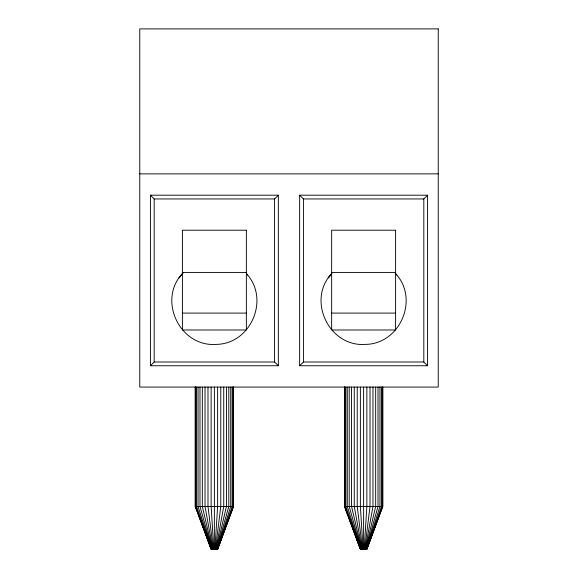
<?xml version="1.0" encoding="UTF-8"?>
<svg xmlns="http://www.w3.org/2000/svg" width="578" height="578" viewBox="0 0 578 578"><rect width="100%" height="100%" fill="white"/><g stroke="black" fill="none" stroke-linecap="round" stroke-linejoin="round"><path stroke-width="0.87" d="M214.944 549.1L217.624 506.458L217.624 387.072M364.183 549.1L366.864 506.458L366.864 387.072M215.493 549.1L220.774 506.458L220.774 387.072M364.725 549.1L370.014 506.458L370.014 387.072M216.006 549.1L223.737 506.458L223.737 387.072M365.245 549.1L372.976 506.458L372.976 387.072M216.475 549.1L226.439 506.458L226.439 387.072M365.708 549.1L375.671 506.458L375.671 387.072M216.88 549.1L228.787 506.458L228.787 387.072M366.12 549.1L378.019 506.458L378.019 387.072M217.22 549.1L230.723 506.458L230.723 387.072M366.452 549.1L379.956 506.458L379.956 387.072M217.639 548.247L219.055 543.985M217.472 549.1L232.183 506.458L232.183 387.072M366.712 549.1L381.422 506.458L381.422 387.072M217.566 549.1L222.617 534.888M224.698 529.036L226.482 524.015M227.378 521.508L228.267 519.001M366.806 549.1L374.53 527.36M366.871 549.1L382.376 506.458L382.376 387.072M344.452 387.072L344.452 506.458L360.289 549.1L366.943 549.1L382.65 506.458L382.65 387.072M233.548 387.072L233.548 506.458L217.711 549.1L211.057 549.1L195.212 506.458L195.212 387.072M366.943 549.1L382.788 506.458L382.788 387.072M182.402 273.589C157.397 300.09 179.845 347.161 216.194 344.394C250.96 344.047 270.186 298.898 246.358 273.589M331.642 273.589C306.636 300.09 329.077 347.161 365.426 344.394C400.193 344.047 419.426 298.898 395.598 273.589M182.59 273.539L179.057 277.917L183.132 272.953M331.823 273.539L328.29 277.917L331.859 273.575M278.343 365.751L274.579 361.994L274.579 198.955L278.343 195.191L150.424 195.191L150.424 365.751L278.343 365.751L278.343 195.191M150.424 365.751L154.181 361.994L274.579 361.994M427.575 365.751L423.819 361.994L423.819 198.955L427.575 195.191L299.657 195.191L299.657 365.751L427.575 365.751L427.575 195.191M299.657 365.751L303.421 361.994L423.819 361.994M139.76 173.877L438.24 173.877M150.424 195.191L154.181 198.955L274.579 198.955M299.657 195.191L303.421 198.955L423.819 198.955M182.402 272.419L246.358 272.419M331.642 272.419L395.598 272.419M182.402 313.088L246.358 313.088M331.642 313.088L395.598 313.088M195.212 506.458L233.548 506.458M344.452 506.458L382.788 506.458M395.128 273.264L396.797 275.005M246.445 273.842L247.557 275.005M211.078 549.1L195.35 506.458L195.35 387.072M211.129 549.1L195.624 506.458L195.624 387.072M349.733 519.001L350.622 521.508M351.518 524.015L353.303 529.036M355.383 534.888L360.434 549.1M203.47 527.36L211.194 549.1M360.528 549.1L345.817 506.458L345.817 387.072M211.288 549.1L196.578 506.458L196.578 387.072M358.945 543.985L360.361 548.247M360.78 549.1L347.277 506.458L347.277 387.072M211.548 549.1L198.044 506.458L198.044 387.072M361.12 549.1L349.213 506.458L349.213 387.072M211.88 549.1L199.981 506.458L199.981 387.072M361.525 549.1L351.561 506.458L351.561 387.072M212.292 549.1L202.329 506.458L202.329 387.072M361.994 549.1L354.263 506.458L354.263 387.072M212.755 549.1L205.024 506.458L205.024 387.072M362.507 549.1L357.226 506.458L357.226 387.072M213.275 549.1L207.986 506.458L207.986 387.072M363.056 549.1L360.376 506.458L360.376 387.072M213.817 549.1L211.136 506.458L211.136 387.072M363.62 387.072L363.62 549.1M344.864 387.072L344.864 506.458L360.361 549.1L344.589 506.458L344.589 387.072M303.421 198.955L303.421 361.994M233.411 387.072L233.411 506.458L217.682 549.1L233.136 506.458L233.136 387.072M214.38 387.072L214.38 549.1M154.181 198.955L154.181 361.994M438.24 28.9L139.76 28.9L139.76 387.072L438.24 387.072L438.24 28.9M246.358 230.21L182.402 230.21L182.402 329.987L246.358 329.987L246.358 230.21M395.598 230.21L331.642 230.21L331.642 329.987L395.598 329.987L395.598 230.21"/></g></svg>
